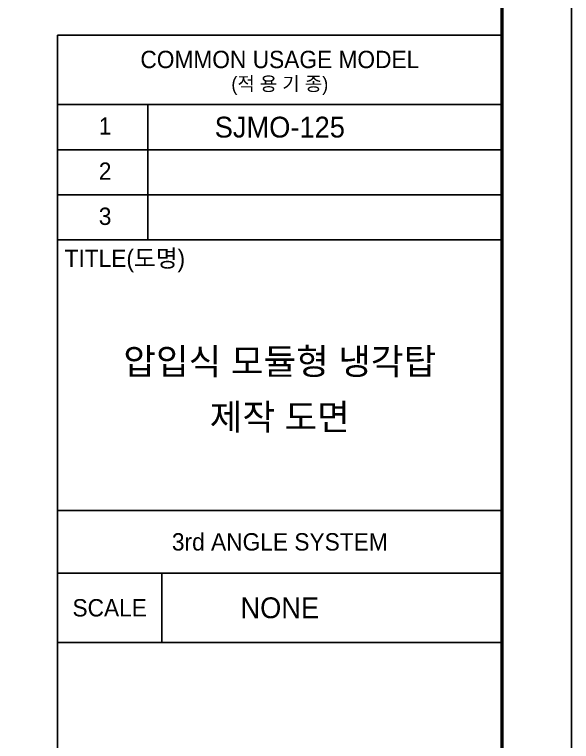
# Model space of a CAD drawing. Header units: millimetres. Extents: x -17070 to 60889, y -291348 to 42394.
# Drawn here: x 55273 to 60889, y 27532 to 34865 of the extents above; entities that cross this region are included whole.
import ezdxf
from ezdxf.enums import TextEntityAlignment as Align

# ---------------------------------------------------------------- set-up
doc = ezdxf.new("R2010")
doc.units = ezdxf.units.MM
doc.layers.add('냉각탑_form', color=1, linetype='Continuous')
doc.layers.add('냉각탑_text', color=3, linetype='Continuous')
doc.styles.add('돋움', font='Dotum.ttf')

msp = doc.modelspace()

# ---------------------------------------------------------------- linework, layer by layer
at = {"layer": 'Defpoints'}
msp.add_lwpolyline([(31481.5, 42393.7), (60888.7, 42393.7), (60888.7, 21598.6), (31481.5, 21598.6)], close=True, dxfattribs=at)
at = {"layer": '냉각탑_form'}
for p, q in [((55707.4, 34656.8), (55707.4, 22298.7)), ((55707.4, 34656.8), (60188.5, 34656.8)), ((55707.4, 33956.6), (60188.5, 33956.6)), ((56617.6, 33956.6), (56617.6, 32591.3)), ((55707.4, 33501.5), (60188.5, 33501.5)), ((55707.4, 33046.4), (60188.5, 33046.4)), ((55707.4, 32591.3), (60188.5, 32591.3)), ((55707.4, 29860.6), (60188.5, 29860.6)), ((55707.4, 29230.4), (60188.5, 29230.4)), ((56757.6, 29230.4), (56757.6, 28530.3)), ((55707.4, 28530.3), (60188.5, 28530.3))]:
    msp.add_line(p, q, dxfattribs=at)
at = {"layer": '냉각탑_form', "const_width": 35}
msp.add_lwpolyline([(32181.6, 41693.5), (32181.6, 22298.7), (60188.5, 22298.7), (60188.5, 41693.5)], close=True, dxfattribs=at)

# ---------------------------------------------------------------- texts
at = {"layer": '냉각탑_form', "style": '돋움'}
for s, height, p in [('COMMON USAGE MODEL', 175.043, (57947.9, 34411.7)), ('(적 용 기 종)', 140.03, (57947.9, 34166.7)), ('3rd ANGLE SYSTEM', 175.043, (57947.9, 29545.5)), ('SCALE', 175.04, (56232.5, 28880.4))]:
    msp.add_text(s, height=height, dxfattribs=at).set_placement(p, align=Align.MIDDLE_CENTER)
for s, height, p in [('1', 175, (56122.5, 33652.5)), ('2', 175, (56122.5, 33197.4)), ('3', 175, (56122.5, 32742.3)), ('TITLE(도명)', 175.04, (55777.7, 32318.5))]:
    msp.add_text(s, height=height, dxfattribs=at).set_placement(p)
at = {"layer": '냉각탑_text', "style": '돋움'}
for s, height, p in [('SJMO-125', 210.05, (57947.9, 33729)), ('압입식 모듈형 냉각탑', 262.5, (57947.9, 31365.6)), ('제작 도면', 262.5, (57947.9, 30805.6)), ('NONE', 210.05, (57947.9, 28880.4))]:
    msp.add_text(s, height=height, dxfattribs=at).set_placement(p, align=Align.MIDDLE_CENTER)

doc.saveas('drawing.dxf')
